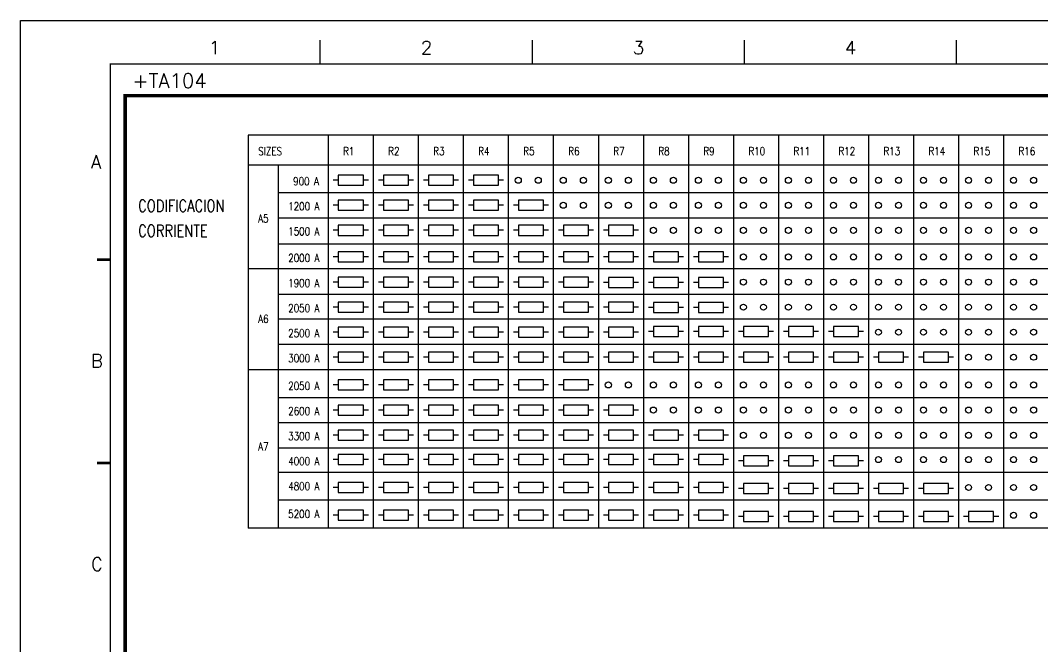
# Model space of a CAD drawing. Extents: x -25 to 1044, y -25744 to 292.
# Drawn here: x 448.5 to 683.6, y -21232.4 to -21088.5 of the extents above; entities that cross this region are included whole.
import ezdxf
from ezdxf.enums import TextEntityAlignment as Align

# ---------------------------------------------------------------- set-up
doc = ezdxf.new("R2010")
doc.units = 0
doc.header["$LTSCALE"] = 10
doc.header["$MEASUREMENT"] = 0
doc.linetypes.add('DASHDOT', pattern=[1, 0.5, -0.25, 0, -0.25])
for name, color, linetype in [('1', 7, 'CONTINUOUS'), ('10', 5, 'CONTINUOUS'), ('2', 7, 'CONTINUOUS'), ('25', 3, 'CONTINUOUS'), ('35', 2, 'CONTINUOUS'), ('DIBUJO', 7, 'CONTINUOUS')]:
    doc.layers.add(name, color=color, linetype=linetype)
doc.styles.add('ABBSTYLE', font='ROMANS.SHX', dxfattribs={"width": 0.8})
doc.styles.add('ROMANS', font='romans')
doc.styles.get("Standard").update_dxf_attribs({"font": 'simplex'})

# ---------------------------------------------------------------- blocks, each defined once
blk = doc.blocks.new('newcajec')
at = {"layer": '1'}
for points in [[(47.5, 272.5, 0.3, 0.3, 0), (47.5, 277.91, 0.3, 0.3, 0)], [(95.5, 272.5, 0.3, 0.3, 0), (95.5, 277.91, 0.3, 0.3, 0)], [(143.5, 272.5, 0.3, 0.3, 0), (143.5, 277.91, 0.3, 0.3, 0)], [(191.5, 272.5, 0.3, 0.3, 0), (191.5, 277.91, 0.3, 0.3, 0)], [(-2.99, 228.23, 0.6, 0.6, 0), (-0.18, 228.23, 0.6, 0.6, 0)], [(-2.99, 182.23, 0.6, 0.6, 0), (-0.18, 182.23, 0.6, 0.6, 0)]]:
    blk.add_lwpolyline(points, format="xyseb", dxfattribs=at)
at = {"layer": '1', "const_width": 0.3}
blk.add_lwpolyline([(0, 0), (0, 272.5), (383, 272.5), (383, 0)], close=True, dxfattribs=at)
at = {"layer": '1', "style": 'ROMANS'}
for s, p in [('1', (22.29, 274.68)), ('2', (70.29, 274.68)), ('3', (118.29, 274.68)), ('4', (166.29, 274.68)), ('A', (-4.37, 248.84)), ('B', (-4.37, 203.84)), ('C', (-4.37, 157.84))]:
    blk.add_text(s, height=3, dxfattribs=at).set_placement(p)
at = {"layer": '10', "style": 'ROMANS'}
for tag, p in [('REV41', (3.5, 18.74)), ('REV43', (77.7, 18.74)), ('REV31', (3.5, 14.58)), ('REV33', (77.7, 14.58)), ('REV21', (3.5, 10.42)), ('REV23', (77.7, 10.42)), ('REV11', (3.5, 6.27)), ('REV13', (77.7, 6.27))]:
    blk.add_attdef(tag, text='', height=2.5, dxfattribs=at).set_placement(p, align=Align.MIDDLE)
for tag, p, height in [('REV42', (8, 17.49), 2.5), ('DOCUMENTTYPE', (216.43, 16.8), 2.5), ('NOTA', (305.32, 15.8), 3), ('SHEETNAME1', (100.5, 15.83), 2.5), ('DESIGNCHECK', (180.74, 14.83), 2.5), ('REV32', (8, 13.33), 2.5), ('SHEETNAME2', (100.5, 11.67), 2.5), ('OBJECT', (216.43, 12.4), 2.5), ('REV22', (8, 9.17), 2.5), ('ORDER', (305.32, 7.3), 4.5), ('SHEETNAME3', (100.5, 7.51), 2.5), ('DRAWINGCHECK', (180.53, 7.71), 2.5), ('CUSTOMER', (216.43, 8.08), 2.5), ('REV12', (8, 5.01), 2.5), ('SHEETNAME4', (100.5, 3.35), 2.5), ('DOCUMENT_ID', (305.32, 0.93), 4.4), ('USER', (180.63, 0.71), 2.5), ('DEPARTMENT', (271.93, 1.05), 2.5)]:
    blk.add_attdef(tag, p, '', height=height, dxfattribs=at)
for tag, width, p, p2 in [('REV44', 1.221199, (84.53, 17.49), (98.48, 17.49)), ('REV34', 1.221199, (84.53, 13.33), (98.48, 13.33)), ('REV24', 1.221199, (84.53, 9.17), (98.48, 9.17)), ('REV14', 1.221199, (84.53, 5.01), (98.48, 5.01)), ('CREATED2', 7.039915, (282.71, 1.05), (301.14, 1.05))]:
    blk.add_attdef(tag, text='', height=2.5, dxfattribs=dict(at, width=width)).set_placement(p, p2, align=Align.FIT)
for tag, p in [('SHEET', (382, 7.43)), ('NEXTSHEET', (382, 0.5))]:
    blk.add_attdef(tag, text='', height=2.5, dxfattribs=at).set_placement(p, align=Align.RIGHT)

msp = doc.modelspace()

# ---------------------------------------------------------------- linework, layer by layer
at = {"layer": '2', "color": 2}
for p, q in [((507.76, -21145.6), (500.85, -21145.6)), ((507.78, -21168.84), (500.85, -21168.84)), ((500.85, -21192.4), (500.85, -21205.2))]:
    msp.add_line(p, q, dxfattribs=at)
at = {"layer": '2', "color": 3, "linetype": 'DASHDOT'}
msp.add_lwpolyline([(472.53, -21105.76, 0.81, 0.81, 0), (852.36, -21105.76, 0.81, 0.81, 0), (852.36, -21346.34, 0.81, 0.81, 0), (472.53, -21346.34, 0.81, 0.81, 0), (472.53, -21105.76, 0.81, 0.81, 0)], format="xyseb", dxfattribs=at)
at = {"layer": '25', "color": 1}
for p, q in [((521.6, -21136.73), (520.45, -21136.73)), ((527.36, -21135.58), (521.6, -21135.58)), ((521.6, -21135.58), (521.6, -21137.89)), ((527.36, -21137.89), (527.36, -21135.58)), ((528.51, -21136.73), (527.36, -21136.73)), ((531.96, -21136.73), (530.81, -21136.73)), ((537.72, -21135.58), (531.96, -21135.58)), ((531.96, -21135.58), (531.96, -21137.89)), ((537.72, -21137.89), (537.72, -21135.58)), ((538.87, -21136.73), (537.72, -21136.73)), ((542.32, -21136.73), (541.17, -21136.73)), ((548.08, -21135.58), (542.32, -21135.58)), ((542.32, -21135.58), (542.32, -21137.89)), ((548.08, -21137.89), (548.08, -21135.58)), ((549.23, -21136.73), (548.08, -21136.73)), ((552.68, -21136.73), (551.53, -21136.73)), ((558.44, -21135.58), (552.68, -21135.58)), ((552.68, -21135.58), (552.68, -21137.89)), ((558.44, -21137.89), (558.44, -21135.58)), ((559.59, -21136.73), (558.44, -21136.73)), ((563.04, -21136.73), (561.89, -21136.73)), ((568.8, -21135.58), (563.04, -21135.58)), ((563.04, -21135.58), (563.04, -21137.89)), ((568.8, -21137.89), (568.8, -21135.58)), ((569.95, -21136.73), (568.8, -21136.73)), ((573.4, -21136.73), (572.25, -21136.73)), ((579.16, -21135.58), (573.4, -21135.58)), ((573.4, -21135.58), (573.4, -21137.89)), ((579.16, -21137.89), (579.16, -21135.58)), ((580.31, -21136.73), (579.16, -21136.73)), ((583.76, -21136.73), (582.61, -21136.73)), ((589.52, -21135.58), (583.76, -21135.58)), ((583.76, -21135.58), (583.76, -21137.89)), ((589.52, -21137.89), (589.52, -21135.58)), ((590.67, -21136.73), (589.52, -21136.73)), ((521.6, -21137.89), (527.36, -21137.89)), ((531.96, -21137.89), (537.72, -21137.89)), ((542.32, -21137.89), (548.08, -21137.89)), ((552.68, -21137.89), (558.44, -21137.89)), ((563.04, -21137.89), (568.8, -21137.89)), ((573.4, -21137.89), (579.16, -21137.89)), ((583.76, -21137.89), (589.52, -21137.89))]:
    msp.add_line(p, q, dxfattribs=at)
for centre in [(594.09, -21136.73), (598.7, -21136.73), (604.45, -21136.73), (609.06, -21136.73), (614.81, -21136.73), (619.42, -21136.73), (625.17, -21136.73), (629.78, -21136.73), (635.53, -21136.73), (640.14, -21136.73), (645.89, -21136.73), (650.5, -21136.73), (656.25, -21136.73), (660.86, -21136.73), (666.61, -21136.73), (671.22, -21136.73), (676.97, -21136.73), (681.58, -21136.73)]:
    msp.add_circle(centre, 0.691, dxfattribs=at)
at = {"layer": '35'}
for p, q in [((788.63, -21114.85), (500.85, -21114.85)), ((500.85, -21114.85), (500.85, -21192.4)), ((788.64, -21114.85), (500.86, -21114.85)), ((519.27, -21114.85), (519.27, -21205.2)), ((529.63, -21114.85), (529.63, -21205.2)), ((539.99, -21114.85), (539.99, -21205.2)), ((550.35, -21114.85), (550.35, -21205.2)), ((560.71, -21114.85), (560.71, -21205.2)), ((571.07, -21114.85), (571.07, -21205.2)), ((581.43, -21114.85), (581.43, -21205.2)), ((591.79, -21114.85), (591.79, -21205.2)), ((602.15, -21114.85), (602.15, -21205.2)), ((612.51, -21114.85), (612.51, -21205.2)), ((622.87, -21114.85), (622.87, -21205.2)), ((633.23, -21114.85), (633.23, -21205.2)), ((643.59, -21114.85), (643.59, -21205.2)), ((653.95, -21114.85), (653.95, -21205.2)), ((664.31, -21114.85), (664.31, -21205.2)), ((674.67, -21114.85), (674.67, -21205.2)), ((788.63, -21121.76), (500.85, -21121.76)), ((507.76, -21121.76), (507.76, -21205.2)), ((527.36, -21124.07), (521.6, -21124.07)), ((521.6, -21124.07), (521.6, -21126.37)), ((527.36, -21126.37), (527.36, -21124.07)), ((537.72, -21124.07), (531.96, -21124.07)), ((531.96, -21124.07), (531.96, -21126.37)), ((537.72, -21126.37), (537.72, -21124.07)), ((548.08, -21124.07), (542.32, -21124.07)), ((542.32, -21124.07), (542.32, -21126.37)), ((548.08, -21126.37), (548.08, -21124.07)), ((558.44, -21124.07), (552.68, -21124.07)), ((552.68, -21124.07), (552.68, -21126.37)), ((558.44, -21126.37), (558.44, -21124.07)), ((521.6, -21125.22), (520.45, -21125.22)), ((521.6, -21126.37), (527.36, -21126.37)), ((528.51, -21125.22), (527.36, -21125.22)), ((531.96, -21125.22), (530.81, -21125.22)), ((531.96, -21126.37), (537.72, -21126.37)), ((538.87, -21125.22), (537.72, -21125.22)), ((542.32, -21125.22), (541.17, -21125.22)), ((542.32, -21126.37), (548.08, -21126.37)), ((549.23, -21125.22), (548.08, -21125.22)), ((552.68, -21125.22), (551.53, -21125.22)), ((552.68, -21126.37), (558.44, -21126.37)), ((559.59, -21125.22), (558.44, -21125.22)), ((788.63, -21128.07), (507.78, -21128.07)), ((788.63, -21133.95), (507.78, -21133.95)), ((788.63, -21139.92), (507.78, -21139.92)), ((788.65, -21145.6), (507.76, -21145.6)), ((521.6, -21148.64), (520.45, -21148.64)), ((521.6, -21147.49), (521.6, -21149.79)), ((527.36, -21147.49), (521.6, -21147.49)), ((527.36, -21149.79), (527.36, -21147.49)), ((528.51, -21148.64), (527.36, -21148.64)), ((531.96, -21148.64), (530.81, -21148.64)), ((537.72, -21147.49), (531.96, -21147.49)), ((531.96, -21147.49), (531.96, -21149.79)), ((537.72, -21149.79), (537.72, -21147.49)), ((538.87, -21148.64), (537.72, -21148.64)), ((542.32, -21148.64), (541.17, -21148.64)), ((548.08, -21147.49), (542.32, -21147.49)), ((542.32, -21147.49), (542.32, -21149.79)), ((548.08, -21149.79), (548.08, -21147.49)), ((549.23, -21148.64), (548.08, -21148.64)), ((552.68, -21148.64), (551.53, -21148.64)), ((558.44, -21147.49), (552.68, -21147.49)), ((552.68, -21147.49), (552.68, -21149.79)), ((558.44, -21149.79), (558.44, -21147.49)), ((559.59, -21148.64), (558.44, -21148.64)), ((563.04, -21148.64), (561.89, -21148.64)), ((563.04, -21147.49), (563.04, -21149.79)), ((568.8, -21147.49), (563.04, -21147.49)), ((568.8, -21149.79), (568.8, -21147.49)), ((569.95, -21148.64), (568.8, -21148.64)), ((573.4, -21148.64), (572.25, -21148.64)), ((579.16, -21147.49), (573.4, -21147.49)), ((573.4, -21147.49), (573.4, -21149.79)), ((579.16, -21149.79), (579.16, -21147.49)), ((580.31, -21148.64), (579.16, -21148.64)), ((521.6, -21149.79), (527.36, -21149.79)), ((531.96, -21149.79), (537.72, -21149.79)), ((542.32, -21149.79), (548.08, -21149.79)), ((552.68, -21149.79), (558.44, -21149.79)), ((563.04, -21149.79), (568.8, -21149.79)), ((573.4, -21149.79), (579.16, -21149.79)), ((788.63, -21151.49), (507.78, -21151.49)), ((521.6, -21153.25), (521.6, -21155.55)), ((527.36, -21153.25), (521.6, -21153.25)), ((527.36, -21155.55), (527.36, -21153.25)), ((531.96, -21153.25), (531.96, -21155.55)), ((537.72, -21153.25), (531.96, -21153.25)), ((537.72, -21155.55), (537.72, -21153.25)), ((548.08, -21153.25), (542.32, -21153.25)), ((542.32, -21153.25), (542.32, -21155.55)), ((548.08, -21155.55), (548.08, -21153.25)), ((552.68, -21153.25), (552.68, -21155.55)), ((558.44, -21153.25), (552.68, -21153.25)), ((558.44, -21155.55), (558.44, -21153.25)), ((563.04, -21153.25), (563.04, -21155.55)), ((568.8, -21153.25), (563.04, -21153.25)), ((568.8, -21155.55), (568.8, -21153.25)), ((579.16, -21153.25), (573.4, -21153.25)), ((573.4, -21153.25), (573.4, -21155.55)), ((579.16, -21155.55), (579.16, -21153.25)), ((583.76, -21153.25), (583.76, -21155.55)), ((589.52, -21153.25), (583.76, -21153.25)), ((589.52, -21155.55), (589.52, -21153.25)), ((521.6, -21154.4), (520.45, -21154.4)), ((521.6, -21155.55), (527.36, -21155.55)), ((528.51, -21154.4), (527.36, -21154.4)), ((531.96, -21154.4), (530.81, -21154.4)), ((531.96, -21155.55), (537.72, -21155.55)), ((538.87, -21154.4), (537.72, -21154.4)), ((542.32, -21154.4), (541.17, -21154.4)), ((542.32, -21155.55), (548.08, -21155.55)), ((549.23, -21154.4), (548.08, -21154.4)), ((552.68, -21154.4), (551.53, -21154.4)), ((552.68, -21155.55), (558.44, -21155.55)), ((559.59, -21154.4), (558.44, -21154.4)), ((563.04, -21154.4), (561.89, -21154.4)), ((563.04, -21155.55), (568.8, -21155.55)), ((569.95, -21154.4), (568.8, -21154.4)), ((573.4, -21154.4), (572.25, -21154.4)), ((573.4, -21155.55), (579.16, -21155.55)), ((580.31, -21154.4), (579.16, -21154.4)), ((583.76, -21154.4), (582.61, -21154.4)), ((583.76, -21155.55), (589.52, -21155.55)), ((590.67, -21154.4), (589.52, -21154.4)), ((788.63, -21157.19), (507.78, -21157.19)), ((788.63, -21162.97), (507.78, -21162.97)), ((521.6, -21164.76), (521.6, -21167.06)), ((527.36, -21164.76), (521.6, -21164.76)), ((527.36, -21167.06), (527.36, -21164.76)), ((531.96, -21164.76), (531.96, -21167.06)), ((537.72, -21164.76), (531.96, -21164.76)), ((537.72, -21167.06), (537.72, -21164.76)), ((542.32, -21164.76), (542.32, -21167.06)), ((548.08, -21164.76), (542.32, -21164.76)), ((548.08, -21167.06), (548.08, -21164.76)), ((552.68, -21164.76), (552.68, -21167.06)), ((558.44, -21164.76), (552.68, -21164.76)), ((558.44, -21167.06), (558.44, -21164.76)), ((563.04, -21164.76), (563.04, -21167.06)), ((568.8, -21164.76), (563.04, -21164.76)), ((568.8, -21167.06), (568.8, -21164.76)), ((573.4, -21164.76), (573.4, -21167.06)), ((579.16, -21164.76), (573.4, -21164.76)), ((579.16, -21167.06), (579.16, -21164.76)), ((583.76, -21164.76), (583.76, -21167.06)), ((589.52, -21164.76), (583.76, -21164.76)), ((589.52, -21167.06), (589.52, -21164.76)), ((594.12, -21164.76), (594.12, -21167.06)), ((599.88, -21164.76), (594.12, -21164.76)), ((599.88, -21167.06), (599.88, -21164.76)), ((604.48, -21164.76), (604.48, -21167.06)), ((610.24, -21164.76), (604.48, -21164.76)), ((610.24, -21167.06), (610.24, -21164.76)), ((614.84, -21164.75), (614.84, -21167.06)), ((620.6, -21164.75), (614.84, -21164.75)), ((620.6, -21167.06), (620.6, -21164.75)), ((630.96, -21164.75), (625.2, -21164.75)), ((625.2, -21164.75), (625.2, -21167.06)), ((630.96, -21167.06), (630.96, -21164.75)), ((635.56, -21164.75), (635.56, -21167.06)), ((641.32, -21164.75), (635.56, -21164.75)), ((641.32, -21167.06), (641.32, -21164.75)), ((645.92, -21164.75), (645.92, -21167.06)), ((651.68, -21164.75), (645.92, -21164.75)), ((651.68, -21167.06), (651.68, -21164.75)), ((662.03, -21164.75), (656.28, -21164.75)), ((656.28, -21164.75), (656.28, -21167.06)), ((662.03, -21167.06), (662.03, -21164.75)), ((521.6, -21165.91), (520.45, -21165.91)), ((521.6, -21167.06), (527.36, -21167.06)), ((528.51, -21165.91), (527.36, -21165.91)), ((531.96, -21165.91), (530.81, -21165.91)), ((531.96, -21167.06), (537.72, -21167.06)), ((538.87, -21165.91), (537.72, -21165.91)), ((542.32, -21165.91), (541.17, -21165.91)), ((542.32, -21167.06), (548.08, -21167.06)), ((549.23, -21165.91), (548.08, -21165.91)), ((552.68, -21165.91), (551.53, -21165.91)), ((552.68, -21167.06), (558.44, -21167.06)), ((559.59, -21165.91), (558.44, -21165.91)), ((563.04, -21165.91), (561.89, -21165.91)), ((563.04, -21167.06), (568.8, -21167.06)), ((569.95, -21165.91), (568.8, -21165.91)), ((573.4, -21165.91), (572.25, -21165.91)), ((573.4, -21167.06), (579.16, -21167.06)), ((580.31, -21165.91), (579.16, -21165.91)), ((583.76, -21165.91), (582.61, -21165.91)), ((583.76, -21167.06), (589.52, -21167.06)), ((590.67, -21165.91), (589.52, -21165.91)), ((594.12, -21165.91), (592.97, -21165.91)), ((594.12, -21167.06), (599.88, -21167.06)), ((601.03, -21165.91), (599.88, -21165.91)), ((604.48, -21165.91), (603.33, -21165.91)), ((604.48, -21167.06), (610.24, -21167.06)), ((611.39, -21165.91), (610.24, -21165.91)), ((614.84, -21165.91), (613.69, -21165.91)), ((614.84, -21167.06), (620.6, -21167.06)), ((621.75, -21165.91), (620.6, -21165.91)), ((625.2, -21165.91), (624.05, -21165.91)), ((625.2, -21167.06), (630.96, -21167.06)), ((632.11, -21165.91), (630.96, -21165.91)), ((635.56, -21165.91), (634.41, -21165.91)), ((635.56, -21167.06), (641.32, -21167.06)), ((642.47, -21165.91), (641.32, -21165.91)), ((645.92, -21165.91), (644.77, -21165.91)), ((645.92, -21167.06), (651.68, -21167.06)), ((652.83, -21165.91), (651.68, -21165.91)), ((656.28, -21165.91), (655.13, -21165.91)), ((656.28, -21167.06), (662.03, -21167.06)), ((663.19, -21165.91), (662.03, -21165.91)), ((788.63, -21168.84), (507.78, -21168.84)), ((521.6, -21171.13), (521.6, -21173.43)), ((527.36, -21171.13), (521.6, -21171.13)), ((527.36, -21173.43), (527.36, -21171.13)), ((537.72, -21171.13), (531.96, -21171.13)), ((531.96, -21171.13), (531.96, -21173.43)), ((537.72, -21173.43), (537.72, -21171.13)), ((548.08, -21171.13), (542.32, -21171.13)), ((542.32, -21171.13), (542.32, -21173.43)), ((548.08, -21173.43), (548.08, -21171.13)), ((558.44, -21171.13), (552.68, -21171.13)), ((552.68, -21171.13), (552.68, -21173.43)), ((558.44, -21173.43), (558.44, -21171.13)), ((563.04, -21171.13), (563.04, -21173.43)), ((568.8, -21171.13), (563.04, -21171.13)), ((568.8, -21173.43), (568.8, -21171.13)), ((579.16, -21171.13), (573.4, -21171.13)), ((573.4, -21171.13), (573.4, -21173.43)), ((579.16, -21173.43), (579.16, -21171.13)), ((521.6, -21172.28), (520.45, -21172.28)), ((521.6, -21173.43), (527.36, -21173.43)), ((528.51, -21172.28), (527.36, -21172.28)), ((531.96, -21172.28), (530.81, -21172.28)), ((531.96, -21173.43), (537.72, -21173.43)), ((538.87, -21172.28), (537.72, -21172.28)), ((542.32, -21172.28), (541.17, -21172.28)), ((542.32, -21173.43), (548.08, -21173.43)), ((549.23, -21172.28), (548.08, -21172.28)), ((552.68, -21172.28), (551.53, -21172.28)), ((552.68, -21173.43), (558.44, -21173.43)), ((559.59, -21172.28), (558.44, -21172.28)), ((563.04, -21172.28), (561.89, -21172.28)), ((563.04, -21173.43), (568.8, -21173.43)), ((569.95, -21172.28), (568.8, -21172.28)), ((573.4, -21172.28), (572.25, -21172.28)), ((573.4, -21173.43), (579.16, -21173.43)), ((580.31, -21172.28), (579.16, -21172.28)), ((788.63, -21175.22), (507.78, -21175.22)), ((521.6, -21176.91), (521.6, -21179.22)), ((527.36, -21176.91), (521.6, -21176.91)), ((527.36, -21179.22), (527.36, -21176.91)), ((531.96, -21176.91), (531.96, -21179.22)), ((537.72, -21176.91), (531.96, -21176.91)), ((537.72, -21179.22), (537.72, -21176.91)), ((548.08, -21176.91), (542.32, -21176.91)), ((542.32, -21176.91), (542.32, -21179.22)), ((548.08, -21179.22), (548.08, -21176.91)), ((552.68, -21176.91), (552.68, -21179.22)), ((558.44, -21176.91), (552.68, -21176.91)), ((558.44, -21179.22), (558.44, -21176.91)), ((563.04, -21176.91), (563.04, -21179.22)), ((568.8, -21176.91), (563.04, -21176.91)), ((568.8, -21179.22), (568.8, -21176.91)), ((579.16, -21176.91), (573.4, -21176.91)), ((573.4, -21176.91), (573.4, -21179.22)), ((579.16, -21179.22), (579.16, -21176.91)), ((583.76, -21176.91), (583.76, -21179.22)), ((589.52, -21176.91), (583.76, -21176.91)), ((589.52, -21179.22), (589.52, -21176.91)), ((521.6, -21178.06), (520.45, -21178.06)), ((521.6, -21179.22), (527.36, -21179.22)), ((528.51, -21178.06), (527.36, -21178.06)), ((531.96, -21178.06), (530.81, -21178.06)), ((531.96, -21179.22), (537.72, -21179.22)), ((538.87, -21178.06), (537.72, -21178.06)), ((542.32, -21178.06), (541.17, -21178.06)), ((542.32, -21179.22), (548.08, -21179.22)), ((549.23, -21178.06), (548.08, -21178.06)), ((552.68, -21178.06), (551.53, -21178.06)), ((552.68, -21179.22), (558.44, -21179.22)), ((559.59, -21178.06), (558.44, -21178.06)), ((563.04, -21178.06), (561.89, -21178.06)), ((563.04, -21179.22), (568.8, -21179.22)), ((569.95, -21178.06), (568.8, -21178.06)), ((573.4, -21178.06), (572.25, -21178.06)), ((573.4, -21179.22), (579.16, -21179.22)), ((580.31, -21178.06), (579.16, -21178.06)), ((583.76, -21178.06), (582.61, -21178.06)), ((583.76, -21179.22), (589.52, -21179.22)), ((590.67, -21178.06), (589.52, -21178.06)), ((788.63, -21181), (507.78, -21181)), ((521.6, -21183.85), (520.45, -21183.85)), ((521.6, -21182.7), (521.6, -21185)), ((527.36, -21182.7), (521.6, -21182.7)), ((527.36, -21185), (527.36, -21182.7)), ((528.51, -21183.85), (527.36, -21183.85)), ((531.96, -21183.85), (530.81, -21183.85)), ((537.72, -21182.7), (531.96, -21182.7)), ((531.96, -21182.7), (531.96, -21185)), ((537.72, -21185), (537.72, -21182.7)), ((538.87, -21183.85), (537.72, -21183.85)), ((542.32, -21183.85), (541.17, -21183.85)), ((548.08, -21182.7), (542.32, -21182.7)), ((542.32, -21182.7), (542.32, -21185)), ((548.08, -21185), (548.08, -21182.7)), ((549.23, -21183.85), (548.08, -21183.85)), ((552.68, -21183.85), (551.53, -21183.85)), ((558.44, -21182.7), (552.68, -21182.7)), ((552.68, -21182.7), (552.68, -21185)), ((558.44, -21185), (558.44, -21182.7)), ((559.59, -21183.85), (558.44, -21183.85)), ((563.04, -21183.85), (561.89, -21183.85)), ((563.04, -21182.7), (563.04, -21185)), ((568.8, -21182.7), (563.04, -21182.7)), ((568.8, -21185), (568.8, -21182.7)), ((569.95, -21183.85), (568.8, -21183.85)), ((573.4, -21183.85), (572.25, -21183.85)), ((579.16, -21182.7), (573.4, -21182.7)), ((573.4, -21182.7), (573.4, -21185)), ((579.16, -21185), (579.16, -21182.7)), ((580.31, -21183.85), (579.16, -21183.85)), ((583.76, -21183.85), (582.61, -21183.85)), ((589.52, -21182.7), (583.76, -21182.7)), ((583.76, -21182.7), (583.76, -21185)), ((589.52, -21185), (589.52, -21182.7)), ((590.67, -21183.85), (589.52, -21183.85)), ((594.12, -21183.85), (592.97, -21183.85)), ((594.12, -21182.7), (594.12, -21185)), ((599.88, -21182.7), (594.12, -21182.7)), ((599.88, -21185), (599.88, -21182.7)), ((601.03, -21183.85), (599.88, -21183.85)), ((604.48, -21183.85), (603.33, -21183.85)), ((610.24, -21182.7), (604.48, -21182.7)), ((604.48, -21182.7), (604.48, -21185)), ((610.24, -21185), (610.24, -21182.7)), ((611.39, -21183.85), (610.24, -21183.85)), ((521.6, -21185), (527.36, -21185)), ((531.96, -21185), (537.72, -21185)), ((542.32, -21185), (548.08, -21185)), ((552.68, -21185), (558.44, -21185)), ((563.04, -21185), (568.8, -21185)), ((573.4, -21185), (579.16, -21185)), ((583.76, -21185), (589.52, -21185)), ((594.12, -21185), (599.88, -21185)), ((604.48, -21185), (610.24, -21185)), ((788.63, -21186.79), (507.78, -21186.79)), ((521.6, -21188.31), (521.6, -21190.61)), ((527.36, -21188.31), (521.6, -21188.31)), ((527.36, -21190.61), (527.36, -21188.31)), ((531.96, -21188.31), (531.96, -21190.61)), ((537.72, -21188.31), (531.96, -21188.31)), ((537.72, -21190.61), (537.72, -21188.31)), ((542.32, -21188.31), (542.32, -21190.61)), ((548.08, -21188.31), (542.32, -21188.31)), ((548.08, -21190.61), (548.08, -21188.31)), ((552.68, -21188.31), (552.68, -21190.61)), ((558.44, -21188.31), (552.68, -21188.31)), ((558.44, -21190.61), (558.44, -21188.31)), ((563.04, -21188.31), (563.04, -21190.61)), ((568.8, -21188.31), (563.04, -21188.31)), ((568.8, -21190.61), (568.8, -21188.31)), ((573.4, -21188.31), (573.4, -21190.61)), ((579.16, -21188.31), (573.4, -21188.31)), ((579.16, -21190.61), (579.16, -21188.31)), ((583.76, -21188.31), (583.76, -21190.61)), ((589.52, -21188.31), (583.76, -21188.31)), ((589.52, -21190.61), (589.52, -21188.31)), ((594.12, -21188.31), (594.12, -21190.61)), ((599.88, -21188.31), (594.12, -21188.31)), ((599.88, -21190.61), (599.88, -21188.31)), ((604.48, -21188.31), (604.48, -21190.61)), ((610.24, -21188.31), (604.48, -21188.31)), ((610.24, -21190.61), (610.24, -21188.31)), ((614.84, -21188.57), (614.84, -21190.87)), ((620.6, -21188.57), (614.84, -21188.57)), ((620.6, -21190.87), (620.6, -21188.57)), ((625.2, -21188.57), (625.2, -21190.87)), ((630.96, -21188.57), (625.2, -21188.57)), ((630.96, -21190.87), (630.96, -21188.57)), ((635.56, -21188.57), (635.56, -21190.87)), ((641.32, -21188.57), (635.56, -21188.57)), ((641.32, -21190.87), (641.32, -21188.57)), ((521.6, -21189.46), (520.45, -21189.46)), ((521.6, -21190.61), (527.36, -21190.61)), ((528.51, -21189.46), (527.36, -21189.46)), ((531.96, -21189.46), (530.81, -21189.46)), ((531.96, -21190.61), (537.72, -21190.61)), ((538.87, -21189.46), (537.72, -21189.46)), ((542.32, -21189.46), (541.17, -21189.46)), ((542.32, -21190.61), (548.08, -21190.61)), ((549.23, -21189.46), (548.08, -21189.46)), ((552.68, -21189.46), (551.53, -21189.46)), ((552.68, -21190.61), (558.44, -21190.61)), ((559.59, -21189.46), (558.44, -21189.46)), ((563.04, -21189.46), (561.89, -21189.46)), ((563.04, -21190.61), (568.8, -21190.61)), ((569.95, -21189.46), (568.8, -21189.46)), ((573.4, -21189.46), (572.25, -21189.46)), ((573.4, -21190.61), (579.16, -21190.61)), ((580.31, -21189.46), (579.16, -21189.46)), ((583.76, -21189.46), (582.61, -21189.46)), ((583.76, -21190.61), (589.52, -21190.61)), ((590.67, -21189.46), (589.52, -21189.46)), ((594.12, -21189.46), (592.97, -21189.46)), ((594.12, -21190.61), (599.88, -21190.61)), ((601.03, -21189.46), (599.88, -21189.46)), ((604.48, -21189.46), (603.33, -21189.46)), ((604.48, -21190.61), (610.24, -21190.61)), ((611.39, -21189.46), (610.24, -21189.46)), ((614.84, -21189.72), (613.69, -21189.72)), ((614.84, -21190.87), (620.6, -21190.87)), ((621.75, -21189.72), (620.6, -21189.72)), ((625.2, -21189.72), (624.05, -21189.72)), ((625.2, -21190.87), (630.96, -21190.87)), ((632.11, -21189.72), (630.96, -21189.72)), ((635.56, -21189.72), (634.41, -21189.72)), ((635.56, -21190.87), (641.32, -21190.87)), ((642.47, -21189.72), (641.32, -21189.72)), ((788.63, -21192.4), (507.78, -21192.4)), ((527.36, -21194.71), (521.6, -21194.71)), ((521.6, -21194.71), (521.6, -21197.01)), ((527.36, -21197.01), (527.36, -21194.71)), ((537.72, -21194.71), (531.96, -21194.71)), ((531.96, -21194.71), (531.96, -21197.01)), ((537.72, -21197.01), (537.72, -21194.71)), ((548.08, -21194.71), (542.32, -21194.71)), ((542.32, -21194.71), (542.32, -21197.01)), ((548.08, -21197.01), (548.08, -21194.71)), ((558.44, -21194.71), (552.68, -21194.71)), ((552.68, -21194.71), (552.68, -21197.01)), ((558.44, -21197.01), (558.44, -21194.71)), ((568.8, -21194.71), (563.04, -21194.71)), ((563.04, -21194.71), (563.04, -21197.01)), ((568.8, -21197.01), (568.8, -21194.71)), ((579.16, -21194.71), (573.4, -21194.71)), ((573.4, -21194.71), (573.4, -21197.01)), ((579.16, -21197.01), (579.16, -21194.71)), ((589.52, -21194.71), (583.76, -21194.71)), ((583.76, -21194.71), (583.76, -21197.01)), ((589.52, -21197.01), (589.52, -21194.71)), ((599.88, -21194.71), (594.12, -21194.71)), ((594.12, -21194.71), (594.12, -21197.01)), ((599.88, -21197.01), (599.88, -21194.71)), ((610.24, -21194.71), (604.48, -21194.71)), ((604.48, -21194.71), (604.48, -21197.01)), ((610.24, -21197.01), (610.24, -21194.71)), ((620.6, -21194.97), (614.84, -21194.97)), ((614.84, -21194.97), (614.84, -21197.27)), ((620.6, -21197.27), (620.6, -21194.97)), ((630.96, -21194.97), (625.2, -21194.97)), ((625.2, -21194.97), (625.2, -21197.27)), ((630.96, -21197.27), (630.96, -21194.97)), ((641.32, -21194.97), (635.56, -21194.97)), ((635.56, -21194.97), (635.56, -21197.27)), ((641.32, -21197.27), (641.32, -21194.97)), ((651.68, -21194.97), (645.92, -21194.97)), ((645.92, -21194.97), (645.92, -21197.27)), ((651.68, -21197.27), (651.68, -21194.97)), ((662.03, -21194.97), (656.28, -21194.97)), ((656.28, -21194.97), (656.28, -21197.27)), ((662.03, -21197.27), (662.03, -21194.97)), ((521.6, -21195.86), (520.45, -21195.86)), ((521.6, -21197.01), (527.36, -21197.01)), ((528.51, -21195.86), (527.36, -21195.86)), ((531.96, -21195.86), (530.81, -21195.86)), ((531.96, -21197.01), (537.72, -21197.01)), ((538.87, -21195.86), (537.72, -21195.86)), ((542.32, -21195.86), (541.17, -21195.86)), ((542.32, -21197.01), (548.08, -21197.01)), ((549.23, -21195.86), (548.08, -21195.86)), ((552.68, -21195.86), (551.53, -21195.86)), ((552.68, -21197.01), (558.44, -21197.01)), ((559.59, -21195.86), (558.44, -21195.86)), ((563.04, -21195.86), (561.89, -21195.86)), ((563.04, -21197.01), (568.8, -21197.01)), ((569.95, -21195.86), (568.8, -21195.86)), ((573.4, -21195.86), (572.25, -21195.86)), ((573.4, -21197.01), (579.16, -21197.01)), ((580.31, -21195.86), (579.16, -21195.86)), ((583.76, -21195.86), (582.61, -21195.86)), ((583.76, -21197.01), (589.52, -21197.01)), ((590.67, -21195.86), (589.52, -21195.86)), ((594.12, -21195.86), (592.97, -21195.86)), ((594.12, -21197.01), (599.88, -21197.01)), ((601.03, -21195.86), (599.88, -21195.86)), ((604.48, -21195.86), (603.33, -21195.86)), ((604.48, -21197.01), (610.24, -21197.01)), ((611.39, -21195.86), (610.24, -21195.86)), ((614.84, -21196.12), (613.69, -21196.12)), ((614.84, -21197.27), (620.6, -21197.27)), ((621.75, -21196.12), (620.6, -21196.12)), ((625.2, -21196.12), (624.05, -21196.12)), ((625.2, -21197.27), (630.96, -21197.27)), ((632.11, -21196.12), (630.96, -21196.12)), ((635.56, -21196.12), (634.41, -21196.12)), ((635.56, -21197.27), (641.32, -21197.27)), ((642.47, -21196.12), (641.32, -21196.12)), ((645.92, -21196.12), (644.77, -21196.12)), ((645.92, -21197.27), (651.68, -21197.27)), ((652.83, -21196.12), (651.68, -21196.12)), ((656.28, -21196.12), (655.13, -21196.12)), ((656.28, -21197.27), (662.03, -21197.27)), ((663.19, -21196.12), (662.03, -21196.12)), ((788.63, -21198.8), (507.76, -21198.8)), ((521.6, -21202.26), (520.45, -21202.26)), ((527.36, -21201.11), (521.6, -21201.11)), ((521.6, -21201.11), (521.6, -21203.41)), ((527.36, -21203.41), (527.36, -21201.11)), ((528.51, -21202.26), (527.36, -21202.26)), ((531.96, -21202.26), (530.81, -21202.26)), ((537.72, -21201.11), (531.96, -21201.11)), ((531.96, -21201.11), (531.96, -21203.41)), ((537.72, -21203.41), (537.72, -21201.11)), ((538.87, -21202.26), (537.72, -21202.26)), ((542.32, -21202.26), (541.17, -21202.26)), ((548.08, -21201.11), (542.32, -21201.11)), ((542.32, -21201.11), (542.32, -21203.41)), ((548.08, -21203.41), (548.08, -21201.11)), ((549.23, -21202.26), (548.08, -21202.26)), ((552.68, -21202.26), (551.53, -21202.26)), ((558.44, -21201.11), (552.68, -21201.11)), ((552.68, -21201.11), (552.68, -21203.41)), ((558.44, -21203.41), (558.44, -21201.11)), ((559.59, -21202.26), (558.44, -21202.26)), ((563.04, -21202.26), (561.89, -21202.26)), ((568.8, -21201.11), (563.04, -21201.11)), ((563.04, -21201.11), (563.04, -21203.41)), ((568.8, -21203.41), (568.8, -21201.11)), ((569.95, -21202.26), (568.8, -21202.26)), ((573.4, -21202.26), (572.25, -21202.26)), ((579.16, -21201.11), (573.4, -21201.11)), ((573.4, -21201.11), (573.4, -21203.41)), ((579.16, -21203.41), (579.16, -21201.11)), ((580.31, -21202.26), (579.16, -21202.26)), ((583.76, -21202.26), (582.61, -21202.26)), ((589.52, -21201.11), (583.76, -21201.11)), ((583.76, -21201.11), (583.76, -21203.41)), ((589.52, -21203.41), (589.52, -21201.11)), ((590.67, -21202.26), (589.52, -21202.26)), ((594.12, -21202.26), (592.97, -21202.26)), ((599.88, -21201.11), (594.12, -21201.11)), ((594.12, -21201.11), (594.12, -21203.41)), ((599.88, -21203.41), (599.88, -21201.11)), ((601.03, -21202.26), (599.88, -21202.26)), ((604.48, -21202.26), (603.33, -21202.26)), ((610.24, -21201.11), (604.48, -21201.11)), ((604.48, -21201.11), (604.48, -21203.41)), ((610.24, -21203.41), (610.24, -21201.11)), ((611.39, -21202.26), (610.24, -21202.26)), ((614.84, -21202.52), (613.69, -21202.52)), ((620.6, -21201.37), (614.84, -21201.37)), ((614.84, -21201.37), (614.84, -21203.67)), ((620.6, -21203.67), (620.6, -21201.37)), ((621.75, -21202.52), (620.6, -21202.52)), ((625.2, -21202.52), (624.05, -21202.52)), ((630.96, -21201.37), (625.2, -21201.37)), ((625.2, -21201.37), (625.2, -21203.67)), ((630.96, -21203.67), (630.96, -21201.37)), ((632.11, -21202.52), (630.96, -21202.52)), ((635.56, -21202.52), (634.41, -21202.52)), ((641.32, -21201.37), (635.56, -21201.37)), ((635.56, -21201.37), (635.56, -21203.67)), ((641.32, -21203.67), (641.32, -21201.37)), ((642.47, -21202.52), (641.32, -21202.52)), ((645.92, -21202.52), (644.77, -21202.52)), ((651.68, -21201.37), (645.92, -21201.37)), ((645.92, -21201.37), (645.92, -21203.67)), ((651.68, -21203.67), (651.68, -21201.37)), ((652.83, -21202.52), (651.68, -21202.52)), ((656.28, -21202.52), (655.13, -21202.52)), ((662.03, -21201.37), (656.28, -21201.37)), ((656.28, -21201.37), (656.28, -21203.67)), ((662.03, -21203.67), (662.03, -21201.37)), ((663.19, -21202.52), (662.03, -21202.52)), ((666.64, -21202.52), (665.49, -21202.52)), ((672.39, -21201.37), (666.64, -21201.37)), ((666.64, -21201.37), (666.64, -21203.67)), ((672.39, -21203.67), (672.39, -21201.37)), ((673.55, -21202.52), (672.39, -21202.52)), ((521.6, -21203.41), (527.36, -21203.41)), ((531.96, -21203.41), (537.72, -21203.41)), ((542.32, -21203.41), (548.08, -21203.41)), ((552.68, -21203.41), (558.44, -21203.41)), ((563.04, -21203.41), (568.8, -21203.41)), ((573.4, -21203.41), (579.16, -21203.41)), ((583.76, -21203.41), (589.52, -21203.41)), ((594.12, -21203.41), (599.88, -21203.41)), ((604.48, -21203.41), (610.24, -21203.41)), ((614.84, -21203.67), (620.6, -21203.67)), ((625.2, -21203.67), (630.96, -21203.67)), ((635.56, -21203.67), (641.32, -21203.67)), ((645.92, -21203.67), (651.68, -21203.67)), ((656.28, -21203.67), (662.03, -21203.67)), ((666.64, -21203.67), (672.39, -21203.67)), ((788.63, -21205.2), (500.85, -21205.2))]:
    msp.add_line(p, q, dxfattribs=at)
at = {"layer": '35', "color": 2}
for p, q in [((527.36, -21129.83), (521.6, -21129.83)), ((521.6, -21129.83), (521.6, -21132.13)), ((527.36, -21132.13), (527.36, -21129.83)), ((537.72, -21129.83), (531.96, -21129.83)), ((531.96, -21129.83), (531.96, -21132.13)), ((537.72, -21132.13), (537.72, -21129.83)), ((548.08, -21129.83), (542.32, -21129.83)), ((542.32, -21129.83), (542.32, -21132.13)), ((548.08, -21132.13), (548.08, -21129.83)), ((558.44, -21129.83), (552.68, -21129.83)), ((552.68, -21129.83), (552.68, -21132.13)), ((558.44, -21132.13), (558.44, -21129.83)), ((568.8, -21129.83), (563.04, -21129.83)), ((563.04, -21129.83), (563.04, -21132.13)), ((568.8, -21132.13), (568.8, -21129.83)), ((521.6, -21130.98), (520.45, -21130.98)), ((521.6, -21132.13), (527.36, -21132.13)), ((528.51, -21130.98), (527.36, -21130.98)), ((531.96, -21130.98), (530.81, -21130.98)), ((531.96, -21132.13), (537.72, -21132.13)), ((538.87, -21130.98), (537.72, -21130.98)), ((542.32, -21130.98), (541.17, -21130.98)), ((542.32, -21132.13), (548.08, -21132.13)), ((549.23, -21130.98), (548.08, -21130.98)), ((552.68, -21130.98), (551.53, -21130.98)), ((552.68, -21132.13), (558.44, -21132.13)), ((559.59, -21130.98), (558.44, -21130.98)), ((563.04, -21130.98), (561.89, -21130.98)), ((563.04, -21132.13), (568.8, -21132.13)), ((569.95, -21130.98), (568.8, -21130.98)), ((521.6, -21142.86), (520.45, -21142.86)), ((521.6, -21141.71), (521.6, -21144.01)), ((527.36, -21141.71), (521.6, -21141.71)), ((527.36, -21144.01), (527.36, -21141.71)), ((528.51, -21142.86), (527.36, -21142.86)), ((531.96, -21142.86), (530.81, -21142.86)), ((531.96, -21141.71), (531.96, -21144.01)), ((537.72, -21141.71), (531.96, -21141.71)), ((537.72, -21144.01), (537.72, -21141.71)), ((538.87, -21142.86), (537.72, -21142.86)), ((542.32, -21142.86), (541.17, -21142.86)), ((542.32, -21141.71), (542.32, -21144.01)), ((548.08, -21141.71), (542.32, -21141.71)), ((548.08, -21144.01), (548.08, -21141.71)), ((549.23, -21142.86), (548.08, -21142.86)), ((552.68, -21142.86), (551.53, -21142.86)), ((552.68, -21141.71), (552.68, -21144.01)), ((558.44, -21141.71), (552.68, -21141.71)), ((558.44, -21144.01), (558.44, -21141.71)), ((559.59, -21142.86), (558.44, -21142.86)), ((563.04, -21142.86), (561.89, -21142.86)), ((563.04, -21141.71), (563.04, -21144.01)), ((568.8, -21141.71), (563.04, -21141.71)), ((568.8, -21144.01), (568.8, -21141.71)), ((569.95, -21142.86), (568.8, -21142.86)), ((573.4, -21142.86), (572.25, -21142.86)), ((573.4, -21141.71), (573.4, -21144.01)), ((579.16, -21141.71), (573.4, -21141.71)), ((579.16, -21144.01), (579.16, -21141.71)), ((580.31, -21142.86), (579.16, -21142.86)), ((583.76, -21142.86), (582.61, -21142.86)), ((583.76, -21141.71), (583.76, -21144.01)), ((589.52, -21141.71), (583.76, -21141.71)), ((589.52, -21144.01), (589.52, -21141.71)), ((590.67, -21142.86), (589.52, -21142.86)), ((594.12, -21142.86), (592.97, -21142.86)), ((594.12, -21141.71), (594.12, -21144.01)), ((599.88, -21141.71), (594.12, -21141.71)), ((599.88, -21144.01), (599.88, -21141.71)), ((601.03, -21142.86), (599.88, -21142.86)), ((604.48, -21142.86), (603.33, -21142.86)), ((604.48, -21141.71), (604.48, -21144.01)), ((610.24, -21141.71), (604.48, -21141.71)), ((610.24, -21144.01), (610.24, -21141.71)), ((611.39, -21142.86), (610.24, -21142.86)), ((521.6, -21144.01), (527.36, -21144.01)), ((531.96, -21144.01), (537.72, -21144.01)), ((542.32, -21144.01), (548.08, -21144.01)), ((552.68, -21144.01), (558.44, -21144.01)), ((563.04, -21144.01), (568.8, -21144.01)), ((573.4, -21144.01), (579.16, -21144.01)), ((583.76, -21144.01), (589.52, -21144.01)), ((594.12, -21144.01), (599.88, -21144.01)), ((604.48, -21144.01), (610.24, -21144.01)), ((589.52, -21147.59), (583.76, -21147.59)), ((583.76, -21147.59), (583.76, -21149.9)), ((589.52, -21149.9), (589.52, -21147.59)), ((594.12, -21147.59), (594.12, -21149.9)), ((599.88, -21147.59), (594.12, -21147.59)), ((599.88, -21149.9), (599.88, -21147.59)), ((610.24, -21147.59), (604.48, -21147.59)), ((604.48, -21147.59), (604.48, -21149.9)), ((610.24, -21149.9), (610.24, -21147.59)), ((583.76, -21148.75), (582.61, -21148.75)), ((583.76, -21149.9), (589.52, -21149.9)), ((590.67, -21148.75), (589.52, -21148.75)), ((594.12, -21148.75), (592.97, -21148.75)), ((594.12, -21149.9), (599.88, -21149.9)), ((601.03, -21148.75), (599.88, -21148.75)), ((604.48, -21148.75), (603.33, -21148.75)), ((604.48, -21149.9), (610.24, -21149.9)), ((611.39, -21148.75), (610.24, -21148.75)), ((594.12, -21153.29), (594.12, -21155.59)), ((599.88, -21153.29), (594.12, -21153.29)), ((599.88, -21155.59), (599.88, -21153.29)), ((610.24, -21153.29), (604.48, -21153.29)), ((604.48, -21153.29), (604.48, -21155.59)), ((610.24, -21155.59), (610.24, -21153.29)), ((594.12, -21154.44), (592.97, -21154.44)), ((594.12, -21155.59), (599.88, -21155.59)), ((601.03, -21154.44), (599.88, -21154.44)), ((604.48, -21154.44), (603.33, -21154.44)), ((604.48, -21155.59), (610.24, -21155.59)), ((611.39, -21154.44), (610.24, -21154.44)), ((521.6, -21160.15), (520.45, -21160.15)), ((521.6, -21159), (521.6, -21161.3)), ((527.36, -21159), (521.6, -21159)), ((527.36, -21161.3), (527.36, -21159)), ((528.51, -21160.15), (527.36, -21160.15)), ((531.96, -21160.15), (530.81, -21160.15)), ((537.72, -21159), (531.96, -21159)), ((531.96, -21159), (531.96, -21161.3)), ((537.72, -21161.3), (537.72, -21159)), ((538.87, -21160.15), (537.72, -21160.15)), ((542.32, -21160.15), (541.17, -21160.15)), ((548.08, -21159), (542.32, -21159)), ((542.32, -21159), (542.32, -21161.3)), ((548.08, -21161.3), (548.08, -21159)), ((549.23, -21160.15), (548.08, -21160.15)), ((552.68, -21160.15), (551.53, -21160.15)), ((558.44, -21159), (552.68, -21159)), ((552.68, -21159), (552.68, -21161.3)), ((558.44, -21161.3), (558.44, -21159)), ((559.59, -21160.15), (558.44, -21160.15)), ((563.04, -21160.15), (561.89, -21160.15)), ((563.04, -21159), (563.04, -21161.3)), ((568.8, -21159), (563.04, -21159)), ((568.8, -21161.3), (568.8, -21159)), ((569.95, -21160.15), (568.8, -21160.15)), ((573.4, -21160.15), (572.25, -21160.15)), ((579.16, -21159), (573.4, -21159)), ((573.4, -21159), (573.4, -21161.3)), ((579.16, -21161.3), (579.16, -21159)), ((580.31, -21160.15), (579.16, -21160.15)), ((583.76, -21160.15), (582.61, -21160.15)), ((589.52, -21159), (583.76, -21159)), ((583.76, -21159), (583.76, -21161.3)), ((589.52, -21161.3), (589.52, -21159)), ((590.67, -21160.15), (589.52, -21160.15)), ((594.12, -21160), (592.97, -21160)), ((594.12, -21158.85), (594.12, -21161.16)), ((599.88, -21158.85), (594.12, -21158.85)), ((599.88, -21161.16), (599.88, -21158.85)), ((601.03, -21160), (599.88, -21160)), ((604.48, -21160), (603.33, -21160)), ((610.24, -21158.85), (604.48, -21158.85)), ((604.48, -21158.85), (604.48, -21161.16)), ((610.24, -21161.16), (610.24, -21158.85)), ((611.39, -21160), (610.24, -21160)), ((614.84, -21160), (613.69, -21160)), ((620.6, -21158.85), (614.84, -21158.85)), ((614.84, -21158.85), (614.84, -21161.16)), ((620.6, -21161.16), (620.6, -21158.85)), ((621.75, -21160), (620.6, -21160)), ((625.2, -21160), (624.05, -21160)), ((630.96, -21158.85), (625.2, -21158.85)), ((625.2, -21158.85), (625.2, -21161.16)), ((630.96, -21161.16), (630.96, -21158.85)), ((632.11, -21160), (630.96, -21160)), ((635.56, -21160), (634.41, -21160)), ((635.56, -21158.85), (635.56, -21161.16)), ((641.32, -21158.85), (635.56, -21158.85)), ((641.32, -21161.16), (641.32, -21158.85)), ((642.47, -21160), (641.32, -21160)), ((521.6, -21161.3), (527.36, -21161.3)), ((531.96, -21161.3), (537.72, -21161.3)), ((542.32, -21161.3), (548.08, -21161.3)), ((552.68, -21161.3), (558.44, -21161.3)), ((563.04, -21161.3), (568.8, -21161.3)), ((573.4, -21161.3), (579.16, -21161.3)), ((583.76, -21161.3), (589.52, -21161.3)), ((594.12, -21161.16), (599.88, -21161.16)), ((604.48, -21161.16), (610.24, -21161.16)), ((614.84, -21161.16), (620.6, -21161.16)), ((625.2, -21161.16), (630.96, -21161.16)), ((635.56, -21161.16), (641.32, -21161.16))]:
    msp.add_line(p, q, dxfattribs=at)
at = {"layer": '35'}
for centre in [(563.01, -21125.22), (567.62, -21125.22), (573.37, -21125.22), (577.98, -21125.22), (583.73, -21125.22), (588.34, -21125.22), (594.09, -21125.22), (598.7, -21125.22), (604.45, -21125.22), (609.06, -21125.22), (614.81, -21125.22), (619.42, -21125.22), (625.17, -21125.22), (629.78, -21125.22), (635.53, -21125.22), (640.14, -21125.22), (645.89, -21125.22), (650.5, -21125.22), (656.25, -21125.22), (660.86, -21125.22), (666.61, -21125.22), (671.22, -21125.22), (676.97, -21125.22), (681.58, -21125.22), (614.81, -21148.64), (619.42, -21148.64), (625.17, -21148.64), (629.78, -21148.64), (635.53, -21148.64), (640.14, -21148.64), (645.89, -21148.64), (650.5, -21148.64), (656.25, -21148.64), (660.86, -21148.64), (666.61, -21148.64), (671.22, -21148.64), (676.97, -21148.64), (681.58, -21148.64), (614.81, -21154.4), (619.42, -21154.4), (625.17, -21154.4), (629.78, -21154.4), (635.53, -21154.4), (640.14, -21154.4), (645.89, -21154.4), (650.5, -21154.4), (656.25, -21154.4), (660.86, -21154.4), (666.61, -21154.4), (671.22, -21154.4), (676.97, -21154.4), (681.58, -21154.4), (666.61, -21165.91), (671.22, -21165.91), (676.97, -21165.91), (681.58, -21165.91), (583.73, -21172.28), (588.34, -21172.28), (594.09, -21172.28), (598.7, -21172.28), (604.45, -21172.28), (609.06, -21172.28), (614.81, -21172.28), (619.42, -21172.28), (625.17, -21172.28), (629.78, -21172.28), (635.53, -21172.28), (640.14, -21172.28), (645.89, -21172.28), (650.5, -21172.28), (656.25, -21172.28), (660.86, -21172.28), (666.61, -21172.28), (671.22, -21172.28), (676.97, -21172.28), (681.58, -21172.28), (594.09, -21178.06), (598.7, -21178.06), (604.45, -21178.06), (609.06, -21178.06), (614.81, -21178.06), (619.42, -21178.06), (625.17, -21178.06), (629.78, -21178.06), (635.53, -21178.06), (640.14, -21178.06), (645.89, -21178.06), (650.5, -21178.06), (656.25, -21178.06), (660.86, -21178.06), (666.61, -21178.06), (671.22, -21178.06), (676.97, -21178.06), (681.58, -21178.06), (614.81, -21183.85), (619.42, -21183.85), (625.17, -21183.85), (629.78, -21183.85), (635.53, -21183.85), (640.14, -21183.85), (645.89, -21183.85), (650.5, -21183.85), (656.25, -21183.85), (660.86, -21183.85), (666.61, -21183.85), (671.22, -21183.85), (676.97, -21183.85), (681.58, -21183.85), (645.89, -21189.46), (650.5, -21189.46), (656.25, -21189.46), (660.86, -21189.46), (666.61, -21189.46), (671.22, -21189.46), (676.97, -21189.46), (681.58, -21189.46), (666.61, -21195.86), (671.22, -21195.86), (676.97, -21195.86), (681.58, -21195.86), (676.97, -21202.26), (681.58, -21202.26)]:
    msp.add_circle(centre, 0.691, dxfattribs=at)
at = {"layer": '35', "color": 2}
for centre in [(573.37, -21130.98), (577.98, -21130.98), (583.73, -21130.98), (588.34, -21130.98), (594.09, -21130.98), (598.7, -21130.98), (604.45, -21130.98), (609.06, -21130.98), (614.81, -21130.98), (619.42, -21130.98), (625.17, -21130.98), (629.78, -21130.98), (635.53, -21130.98), (640.14, -21130.98), (645.89, -21130.98), (650.5, -21130.98), (656.25, -21130.98), (660.86, -21130.98), (666.61, -21130.98), (671.22, -21130.98), (676.97, -21130.98), (681.58, -21130.98), (614.81, -21142.86), (619.42, -21142.86), (625.17, -21142.86), (629.78, -21142.86), (635.53, -21142.86), (640.14, -21142.86), (645.89, -21142.86), (650.5, -21142.86), (656.25, -21142.86), (660.86, -21142.86), (666.61, -21142.86), (671.22, -21142.86), (676.97, -21142.86), (681.58, -21142.86), (645.89, -21160.15), (650.5, -21160.15), (656.25, -21160.15), (660.86, -21160.15), (666.61, -21160.15), (671.22, -21160.15), (676.97, -21160.15), (681.58, -21160.15)]:
    msp.add_circle(centre, 0.691, dxfattribs=at)
at = {"layer": 'DIBUJO'}
msp.add_lwpolyline([(448.45, -21088.47), (868.45, -21088.47), (868.45, -21385.47), (448.45, -21385.47), (448.45, -21088.47)], dxfattribs=at)

# ---------------------------------------------------------------- block references
at = {"layer": '2', "color": 7, "xscale": 1.016513761467885, "yscale": 1.016513761467885, "zscale": 1.016513761467885}
msp.add_blockref('newcajec', (469.13, -21375.47), dxfattribs=at)

# ---------------------------------------------------------------- texts
at = {"layer": '2', "color": 6}
msp.add_text('+TA104', height=3.315, dxfattribs=at).set_placement((474.24, -21103.97))
at = {"layer": '25', "style": 'ABBSTYLE', "width": 0.8}
for s, height, p in [('SIZES', 1.842, (503.16, -21119.45)), ('R1', 1.842, (522.72, -21119.45)), ('R2', 1.842, (533.08, -21119.45)), ('R3', 1.842, (543.44, -21119.45)), ('R4', 1.842, (553.8, -21119.45)), ('R5', 1.842, (564.16, -21119.45)), ('R6', 1.842, (574.52, -21119.45)), ('R7', 1.842, (584.88, -21119.45)), ('R8', 1.842, (595.24, -21119.45)), ('R9', 1.842, (605.6, -21119.45)), ('R10', 1.842, (615.96, -21119.45)), ('R11', 1.842, (626.32, -21119.45)), ('R12', 1.842, (636.68, -21119.45)), ('R13', 1.842, (647.04, -21119.45)), ('R14', 1.842, (657.4, -21119.45)), ('R15', 1.842, (667.76, -21119.45)), ('R16', 1.842, (678.12, -21119.45)), ('900 A', 1.842, (511.21, -21126.37)), ('CODIFICACION', 2.7626, (475.53, -21132.47)), ('A5', 1.842, (503.16, -21134.92)), ('CORRIENTE', 2.763, (475.53, -21138.23)), ('1900 A', 1.842, (510.06, -21149.79)), ('2050 A', 1.842, (510.06, -21155.55)), ('A6', 1.842, (503.16, -21158.01)), ('3000 A', 1.842, (510.06, -21167.06)), ('2050 A', 1.842, (510.06, -21173.43)), ('2600 A', 1.842, (510.06, -21179.22)), ('3300 A', 1.842, (510.06, -21184.97)), ('A7', 1.842, (503.16, -21187.36)), ('4000 A', 1.842, (510.06, -21190.73)), ('4800 A', 1.842, (510.06, -21196.48)), ('5200 A', 1.842, (510.06, -21202.88))]:
    msp.add_text(s, height=height, dxfattribs=at).set_placement(p)
at = {"layer": '25', "color": 3, "style": 'ABBSTYLE', "width": 0.8}
for s, p in [('1200 A', (510.06, -21132.13)), ('2000 A', (510.06, -21144.01)), ('2500 A', (510.06, -21161.3))]:
    msp.add_text(s, height=1.842, dxfattribs=at).set_placement(p)
at = {"layer": '25', "color": 1, "style": 'ABBSTYLE', "width": 0.8}
msp.add_text('1500 A', height=1.842, dxfattribs=at).set_placement((510.06, -21137.89))

doc.saveas('drawing.dxf')
